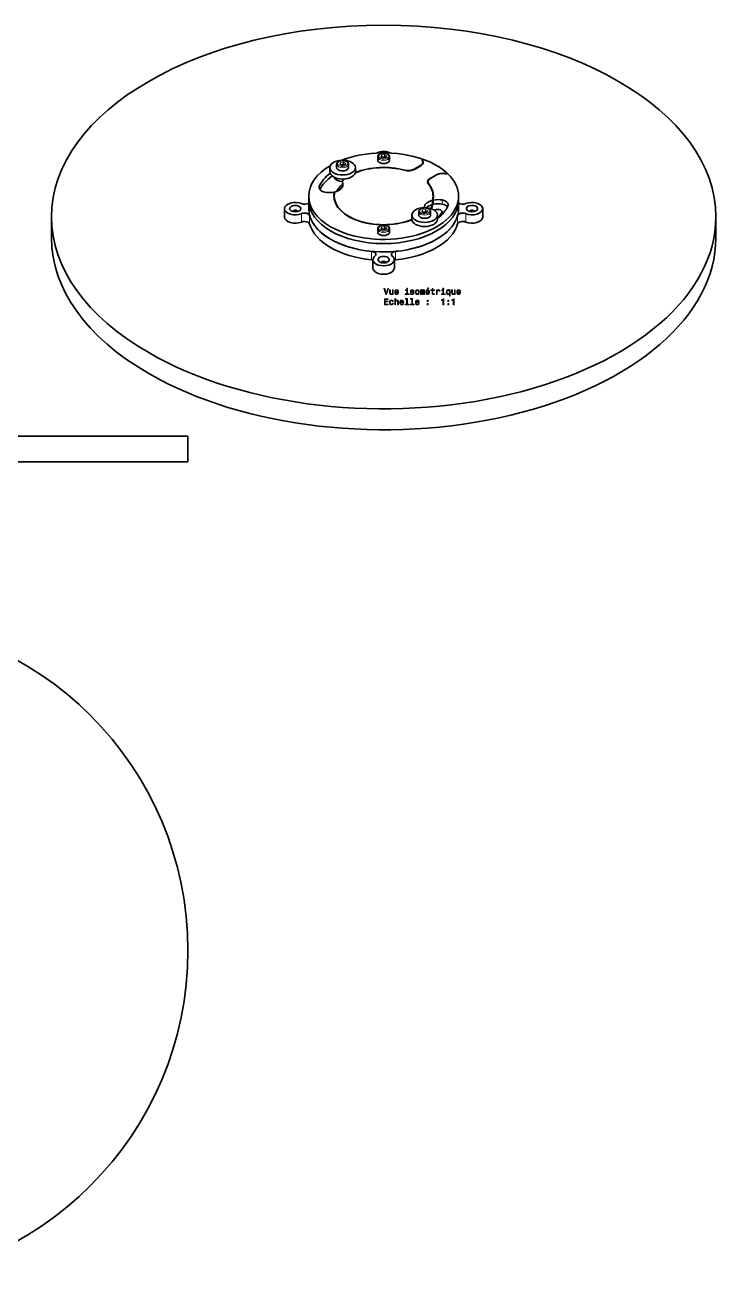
# Model space of a CAD drawing. Extents: x 37 to 983, y 59 to 797.
# Drawn here: x 577 to 983, y 59 to 797 of the extents above; entities that cross this region are included whole.
import ezdxf

# ---------------------------------------------------------------- set-up
doc = ezdxf.new("R2010")
doc.units = 0

msp = doc.modelspace()

# ---------------------------------------------------------------- linework, layer by layer
at = {"color": 7, "lineweight": 13, "ltscale": 0.025734}
for p, q in [((762.31, 716.32), (761.87, 715.38)), ((762.36, 716.27), (761.92, 715.34)), ((786.39, 720.69), (785.96, 719.76)), ((788.96, 719.29), (789.39, 720.23)), ((810.48, 688.51), (810.05, 687.57)), ((810.53, 688.46), (810.1, 687.52)), ((813.04, 687.11), (813.47, 688.04)), ((786.39, 678.42), (785.96, 677.49)), ((786.44, 678.37), (786.01, 677.44)), ((788.96, 677.02), (789.39, 677.96))]:
    msp.add_line(p, q, dxfattribs=at)
at = {"color": 7, "lineweight": 13, "ltscale": 0.026366}
for p, q in [((762.36, 715.22), (762.36, 716.27)), ((764.01, 715.49), (764.01, 716.54)), ((764.06, 715.48), (764.06, 716.53)), ((786.44, 719.59), (786.44, 720.64)), ((786.48, 719.61), (786.48, 720.66)), ((788.14, 719.85), (788.14, 720.9)), ((810.53, 687.4), (810.53, 688.46)), ((812.23, 687.67), (812.23, 688.72)), ((786.44, 677.32), (786.44, 678.37)), ((788.14, 677.58), (788.14, 678.63))]:
    msp.add_line(p, q, dxfattribs=at)
at = {"color": 7, "lineweight": 13, "ltscale": 0.040914}
for p, q in [((764, 716.61), (762.38, 716.36)), ((764.01, 716.54), (762.39, 716.29)), ((811.35, 686.82), (812.97, 687.07))]:
    msp.add_line(p, q, dxfattribs=at)
at = {"color": 7, "lineweight": 13, "ltscale": 0.026364}
for p, q in [((762.39, 715.24), (762.39, 716.29)), ((788.1, 719.86), (788.1, 720.91)), ((810.56, 687.42), (810.56, 688.48)), ((812.18, 687.67), (812.18, 688.73)), ((786.48, 677.34), (786.48, 678.39)), ((788.1, 677.59), (788.1, 678.64))]:
    msp.add_line(p, q, dxfattribs=at)
at = {"color": 7, "lineweight": 13, "ltscale": 0.034176}
for p, q in [((765.24, 715.85), (764.06, 716.53)), ((765.28, 715.91), (764.09, 716.59)), ((761.9, 715.33), (763.08, 714.65)), ((810.07, 687.52), (811.26, 686.83)), ((813.45, 688.1), (812.27, 688.78))]:
    msp.add_line(p, q, dxfattribs=at)
at = {"color": 7, "lineweight": 35, "ltscale": 0.044907}
for p, q in [((784.17, 717.79), (784.17, 719.58)), ((791.17, 717.79), (791.17, 719.58)), ((808.26, 685.6), (808.26, 687.4)), ((815.26, 685.6), (815.26, 687.4)), ((784.17, 675.52), (784.17, 677.31)), ((791.17, 675.52), (791.17, 677.31))]:
    msp.add_line(p, q, dxfattribs=at)
at = {"color": 7, "lineweight": 13, "ltscale": 0.034178}
for p, q in [((785.99, 719.7), (787.17, 719.02)), ((789.33, 720.22), (788.14, 720.9)), ((789.36, 720.28), (788.18, 720.97)), ((813.41, 688.04), (812.23, 688.72)), ((785.99, 677.43), (787.17, 676.75)), ((789.33, 677.95), (788.14, 678.63)), ((789.36, 678.01), (788.18, 678.7))]:
    msp.add_line(p, q, dxfattribs=at)
at = {"color": 7, "lineweight": 13, "ltscale": 0.025736}
for p, q in [((786.44, 720.64), (786.01, 719.71)), ((764.87, 714.92), (765.3, 715.86))]:
    msp.add_line(p, q, dxfattribs=at)
at = {"color": 7, "lineweight": 35, "ltscale": 0.000189516}
for p, q in [((786.01, 719.7), (786.01, 719.71)), ((810.1, 687.52), (810.09, 687.52)), ((786.01, 677.43), (786.01, 677.44))]:
    msp.add_line(p, q, dxfattribs=at)
at = {"color": 7, "lineweight": 35, "ltscale": 0.034176}
for p, q in [((786.01, 719.7), (787.2, 719.02)), ((761.93, 715.33), (763.11, 714.65)), ((810.1, 687.52), (811.28, 686.84)), ((786.01, 677.43), (787.2, 676.75))]:
    msp.add_line(p, q, dxfattribs=at)
at = {"color": 7, "lineweight": 13, "ltscale": 0.002935}
for p, q in [((786.44, 719.59), (786.41, 719.47)), ((762.36, 715.22), (762.32, 715.1)), ((810.53, 687.4), (810.49, 687.29)), ((786.44, 677.32), (786.41, 677.21))]:
    msp.add_line(p, q, dxfattribs=at)
at = {"color": 7, "lineweight": 13, "ltscale": 0.002602}
msp.add_line((786.47, 719.55), (786.44, 719.46), dxfattribs=at)
at = {"color": 7, "lineweight": 13, "ltscale": 0.040912}
for p, q in [((788.08, 720.98), (786.47, 720.73)), ((788.1, 720.91), (786.48, 720.66)), ((787.27, 719), (788.88, 719.25)), ((763.18, 714.63), (764.8, 714.88)), ((812.17, 688.8), (810.55, 688.55)), ((812.18, 688.73), (810.56, 688.48)), ((788.08, 678.71), (786.47, 678.46)), ((788.1, 678.64), (786.48, 678.39)), ((787.27, 676.73), (788.88, 676.98))]:
    msp.add_line(p, q, dxfattribs=at)
at = {"color": 7, "lineweight": 35, "ltscale": 0.040912}
for p, q in [((787.26, 719.01), (788.88, 719.26)), ((763.17, 714.64), (764.79, 714.89)), ((811.35, 686.83), (812.96, 687.08)), ((787.26, 676.74), (788.88, 676.99))]:
    msp.add_line(p, q, dxfattribs=at)
at = {"color": 7, "lineweight": 13, "ltscale": 0.001325}
for p, q in [((788.1, 719.86), (788.11, 719.81)), ((764.01, 715.49), (764.03, 715.44)), ((812.18, 687.67), (812.2, 687.62)), ((788.1, 677.59), (788.11, 677.54))]:
    msp.add_line(p, q, dxfattribs=at)
at = {"color": 7, "lineweight": 13, "ltscale": 0.001085}
for p, q in [((788.15, 719.78), (788.11, 719.81)), ((764.06, 715.41), (764.03, 715.44)), ((812.23, 687.6), (812.2, 687.62)), ((788.15, 677.51), (788.11, 677.54))]:
    msp.add_line(p, q, dxfattribs=at)
at = {"color": 7, "lineweight": 13, "ltscale": 0.001073}
for p, q in [((788.18, 719.82), (788.14, 719.85)), ((812.26, 687.64), (812.23, 687.67)), ((788.18, 677.55), (788.14, 677.58))]:
    msp.add_line(p, q, dxfattribs=at)
at = {"color": 7, "lineweight": 35, "ltscale": 0.025734}
for p, q in [((788.91, 719.27), (789.34, 720.21)), ((813, 687.09), (813.43, 688.02)), ((788.91, 677), (789.34, 677.94))]:
    msp.add_line(p, q, dxfattribs=at)
at = {"color": 7, "lineweight": 13, "ltscale": 0.001213}
for p, q in [((789.33, 720.17), (789.33, 720.22)), ((765.24, 715.8), (765.24, 715.85)), ((813.41, 687.99), (813.41, 688.04)), ((789.33, 677.9), (789.33, 677.95))]:
    msp.add_line(p, q, dxfattribs=at)
at = {"color": 7, "lineweight": 13, "ltscale": 0.010741}
msp.add_line((810.29, 718.02), (810.29, 717.59), dxfattribs=at)
at = {"color": 7, "lineweight": 35, "ltscale": 0.017064}
msp.add_line((810.36, 718.17), (810.36, 717.49), dxfattribs=at)
at = {"color": 7, "lineweight": 35, "ltscale": 0.008911}
msp.add_line((810.39, 717.81), (810.39, 717.45), dxfattribs=at)
at = {"color": 7, "lineweight": 13, "ltscale": 0.007735}
msp.add_line((810.43, 717.69), (810.43, 717.38), dxfattribs=at)
at = {"color": 7, "lineweight": 35, "ltscale": 0.020209}
msp.add_line((810.69, 715.67), (810.69, 716.48), dxfattribs=at)
at = {"color": 7, "lineweight": 35, "ltscale": 0.061237}
for p, q in [((756.09, 710.88), (756.09, 713.33)), ((771.09, 710.88), (771.09, 713.33)), ((763.47, 702.44), (763.47, 704.89)), ((743.67, 694.12), (743.67, 696.57)), ((804.26, 683.07), (804.26, 685.52)), ((819.26, 683.07), (819.26, 685.52))]:
    msp.add_line(p, q, dxfattribs=at)
at = {"color": 7, "lineweight": 35, "ltscale": 0.044908}
for p, q in [((760.09, 713.42), (760.09, 715.21)), ((767.09, 713.42), (767.09, 715.21))]:
    msp.add_line(p, q, dxfattribs=at)
at = {"color": 7, "lineweight": 35, "ltscale": 0.000190735}
msp.add_line((761.93, 715.33), (761.92, 715.34), dxfattribs=at)
at = {"color": 7, "lineweight": 13, "ltscale": 0.002601}
msp.add_line((762.39, 715.18), (762.35, 715.08), dxfattribs=at)
at = {"color": 7, "lineweight": 13, "ltscale": 0.001072}
msp.add_line((764.09, 715.45), (764.06, 715.48), dxfattribs=at)
at = {"color": 7, "lineweight": 35, "ltscale": 0.025735}
msp.add_line((764.82, 714.9), (765.26, 715.84), dxfattribs=at)
at = {"color": 7, "lineweight": 13, "ltscale": 0.003188}
msp.add_line((800.02, 711.86), (800.02, 711.73), dxfattribs=at)
at = {"color": 7, "lineweight": 35, "ltscale": 0.104426}
for p, q in [((809.29, 714.52), (805.67, 712.43)), ((818.76, 709.05), (815.15, 706.96))]:
    msp.add_line(p, q, dxfattribs=at)
at = {"color": 7, "lineweight": 13, "ltscale": 0.004076}
msp.add_line((805.67, 712.43), (805.67, 712.27), dxfattribs=at)
at = {"color": 7, "lineweight": 35, "ltscale": 0.107292}
msp.add_line((809.43, 714.44), (805.71, 712.29), dxfattribs=at)
at = {"color": 7, "lineweight": 13, "ltscale": 0.004082}
for p, q in [((809.29, 714.52), (809.29, 714.36)), ((818.62, 709.13), (818.62, 708.97))]:
    msp.add_line(p, q, dxfattribs=at)
at = {"color": 7, "lineweight": 35, "ltscale": 0.107291}
msp.add_line((814.91, 706.98), (818.62, 709.13), dxfattribs=at)
at = {"color": 7, "lineweight": 13, "ltscale": 0.003087}
msp.add_line((824.25, 709.71), (824.25, 709.59), dxfattribs=at)
at = {"color": 7, "lineweight": 35, "ltscale": 0.007791}
msp.add_line((824.96, 709.97), (824.96, 709.66), dxfattribs=at)
at = {"color": 7, "lineweight": 13, "ltscale": 0.036832}
msp.add_line((749.91, 700.85), (749.91, 702.32), dxfattribs=at)
at = {"color": 7, "lineweight": 13, "ltscale": 0.049371}
msp.add_line((763.58, 702.31), (763.58, 704.28), dxfattribs=at)
at = {"color": 7, "lineweight": 35, "ltscale": 0.021512}
msp.add_line((813.68, 704.06), (813.68, 704.92), dxfattribs=at)
at = {"color": 7, "lineweight": 13, "ltscale": 0.006943}
msp.add_line((814.15, 703.42), (814.15, 703.7), dxfattribs=at)
at = {"color": 7, "lineweight": 13, "ltscale": 0.004337}
msp.add_line((814.91, 706.81), (814.91, 706.98), dxfattribs=at)
at = {"color": 7, "lineweight": 35, "ltscale": 0.122475}
for p, q in [((743.67, 689.22), (743.67, 694.12)), ((831.67, 689.22), (831.67, 694.12)), ((729.51, 689.22), (729.51, 684.32)), ((845.84, 689.22), (845.84, 684.32)), ((781.37, 659.28), (781.37, 654.38)), ((793.97, 659.28), (793.97, 654.38))]:
    msp.add_line(p, q, dxfattribs=at)
at = {"color": 7, "lineweight": 35, "ltscale": 0.049246}
msp.add_line((758.66, 694.6), (758.66, 696.57), dxfattribs=at)
at = {"color": 7, "lineweight": 13, "ltscale": 0.030209}
msp.add_line((758.71, 698.78), (758.71, 697.57), dxfattribs=at)
at = {"color": 7, "lineweight": 35, "ltscale": 0.030176}
msp.add_line((758.72, 698.8), (758.72, 697.59), dxfattribs=at)
at = {"color": 7, "lineweight": 35, "ltscale": 0.061238}
for p, q in [((816.37, 691.66), (816.37, 694.11)), ((816.63, 694.34), (816.63, 691.89)), ((831.67, 694.12), (831.67, 696.57))]:
    msp.add_line(p, q, dxfattribs=at)
at = {"color": 7, "lineweight": 35, "ltscale": 0.049205}
msp.add_line((816.69, 694.6), (816.69, 696.57), dxfattribs=at)
at = {"color": 7, "lineweight": 13, "ltscale": 0.061238}
msp.add_line((816.9, 694.24), (816.9, 691.79), dxfattribs=at)
at = {"color": 7, "lineweight": 13, "ltscale": 0.061237}
msp.add_line((822.1, 691.86), (822.1, 694.31), dxfattribs=at)
at = {"color": 7, "lineweight": 13, "ltscale": 0.0026}
for p, q in [((810.56, 687.37), (810.53, 687.27)), ((786.47, 677.28), (786.44, 677.19))]:
    msp.add_line(p, q, dxfattribs=at)
at = {"color": 7, "lineweight": 35, "ltscale": 0.306186}
for p, q in [((592.67, 684.32), (592.67, 672.07)), ((982.67, 684.33), (982.67, 672.08))]:
    msp.add_line(p, q, dxfattribs=at)
at = {"color": 7, "lineweight": 13, "ltscale": 0.122475}
for p, q in [((739.52, 681.38), (739.52, 686.28)), ((744.24, 680.26), (744.24, 685.15)), ((831.11, 685.15), (831.11, 680.26)), ((835.83, 686.28), (835.83, 681.38)), ((780.63, 659.25), (780.63, 664.15)), ((794.72, 659.25), (794.72, 664.15))]:
    msp.add_line(p, q, dxfattribs=at)
at = {"color": 7, "lineweight": 35}
for p, q in [((282.78, 555.61), (672.78, 555.61)), ((282.78, 540.61), (672.78, 540.61))]:
    msp.add_line(p, q, dxfattribs=at)
at = {"color": 7, "lineweight": 35, "ltscale": 0.375}
msp.add_line((672.78, 555.61), (672.78, 540.61), dxfattribs=at)
at = {"color": 7, "lineweight": 35}
for points in [[(767.09, 715.21), (767.05, 715.53), (766.98, 715.79), (766.81, 716.1), (766.57, 716.4), (766.31, 716.64), (765.99, 716.85), (765.54, 717.08), (765.05, 717.25), (764.52, 717.37), (763.97, 717.43), (763.4, 717.44), (762.85, 717.39), (762.31, 717.29), (761.8, 717.14), (761.34, 716.93), (761, 716.73), (760.71, 716.5), (760.45, 716.22), (760.26, 715.93)], [(784.17, 717.79), (784.2, 717.52), (784.3, 717.24), (784.46, 716.97), (784.68, 716.72), (784.95, 716.49), (785.28, 716.28), (785.74, 716.06), (786.26, 715.9), (786.81, 715.79), (787.4, 715.73), (787.99, 715.73), (788.57, 715.79), (789.12, 715.91), (789.64, 716.08), (790.1, 716.29), (790.42, 716.5), (790.69, 716.73), (790.91, 716.99), (791.03, 717.19)], [(791.17, 719.58), (791.14, 719.9), (791.06, 720.16), (790.9, 720.47), (790.66, 720.77), (790.4, 721.01), (790.08, 721.22), (789.63, 721.45), (789.13, 721.62), (788.6, 721.74), (788.05, 721.8), (787.49, 721.81), (786.93, 721.77), (786.4, 721.67), (785.89, 721.51), (785.42, 721.31), (785.09, 721.1), (784.79, 720.87), (784.54, 720.6), (784.35, 720.3)], [(760.09, 713.42), (760.12, 713.15), (760.21, 712.87), (760.37, 712.6), (760.59, 712.34), (760.87, 712.11), (761.19, 711.91), (761.65, 711.69), (762.17, 711.53), (762.73, 711.42), (763.31, 711.36), (763.9, 711.36), (764.48, 711.42), (765.04, 711.54), (765.55, 711.7), (766.01, 711.92), (766.33, 712.13), (766.6, 712.36), (766.82, 712.62), (766.94, 712.82)], [(815.26, 687.4), (815.23, 687.72), (815.15, 687.97), (814.98, 688.29), (814.75, 688.58), (814.48, 688.82), (814.16, 689.04), (813.71, 689.26), (813.22, 689.44), (812.69, 689.55), (812.14, 689.62), (811.58, 689.63), (811.02, 689.58), (810.48, 689.48), (809.97, 689.33), (809.51, 689.12), (809.17, 688.92), (808.88, 688.68), (808.63, 688.41), (808.44, 688.11)], [(791.17, 677.31), (791.14, 677.63), (791.06, 677.89), (790.9, 678.2), (790.66, 678.5), (790.4, 678.74), (790.08, 678.95), (789.63, 679.18), (789.13, 679.35), (788.6, 679.47), (788.05, 679.53), (787.49, 679.54), (786.93, 679.5), (786.4, 679.4), (785.89, 679.24), (785.42, 679.04), (785.09, 678.83), (784.79, 678.6), (784.54, 678.33), (784.35, 678.03)], [(808.26, 685.6), (808.29, 685.34), (808.39, 685.05), (808.55, 684.78), (808.76, 684.53), (809.04, 684.3), (809.36, 684.1), (809.83, 683.88), (810.34, 683.72), (810.9, 683.6), (811.48, 683.55), (812.07, 683.55), (812.65, 683.61), (813.21, 683.72), (813.72, 683.89), (814.18, 684.11), (814.5, 684.32), (814.78, 684.55), (814.99, 684.8), (815.11, 685.01)], [(784.17, 675.52), (784.2, 675.25), (784.3, 674.97), (784.46, 674.7), (784.68, 674.45), (784.95, 674.22), (785.28, 674.01), (785.74, 673.8), (786.26, 673.63), (786.81, 673.52), (787.4, 673.46), (787.99, 673.46), (788.57, 673.52), (789.12, 673.64), (789.64, 673.81), (790.1, 674.02), (790.42, 674.23), (790.69, 674.46), (790.91, 674.72), (791.03, 674.92)]]:
    msp.add_lwpolyline(points, dxfattribs=at)
at = {"color": 7, "lineweight": 13}
for points in [[(788.11, 719.81), (787.62, 719.64), (787.13, 719.56), (786.81, 719.54), (786.47, 719.55)], [(788.1, 719.86), (787.71, 719.72), (787.29, 719.63), (786.87, 719.59), (786.48, 719.61)], [(788.15, 719.78), (788.52, 719.48), (788.89, 719.26)], [(788.18, 719.82), (788.34, 719.68), (788.67, 719.44), (788.92, 719.3)], [(764.01, 715.49), (763.62, 715.35), (763.2, 715.26), (762.78, 715.22), (762.39, 715.24)], [(764.03, 715.44), (763.53, 715.27), (763.05, 715.19), (762.72, 715.17), (762.39, 715.18)], [(764.06, 715.41), (764.44, 715.11), (764.81, 714.89)], [(764.09, 715.45), (764.25, 715.31), (764.58, 715.07), (764.84, 714.93)], [(812.18, 687.67), (811.79, 687.54), (811.38, 687.44), (810.95, 687.41), (810.56, 687.42)], [(812.2, 687.62), (811.7, 687.46), (811.22, 687.37), (810.89, 687.36), (810.56, 687.37)], [(812.23, 687.6), (812.61, 687.3), (812.98, 687.08)], [(812.26, 687.64), (812.42, 687.5), (812.75, 687.26), (813.01, 687.12)], [(788.11, 677.54), (787.62, 677.37), (787.13, 677.29), (786.81, 677.27), (786.47, 677.28)], [(788.1, 677.59), (787.71, 677.45), (787.29, 677.36), (786.87, 677.32), (786.48, 677.34)], [(788.15, 677.51), (788.52, 677.21), (788.89, 676.99)], [(788.18, 677.55), (788.34, 677.41), (788.67, 677.17), (788.92, 677.03)]]:
    msp.add_lwpolyline(points, dxfattribs=at)
for points in [[(790.07, 642.39), (789.19, 639.41), (788.29, 642.39), (787.81, 642.39), (788.94, 638.89), (789.45, 638.89), (790.55, 642.39)], [(801.66, 642.51), (801.2, 642.51), (801.2, 642), (801.66, 642)], [(813.13, 641.96), (813.43, 641.96), (814.13, 642.82), (813.64, 642.82)], [(816.07, 641.13), (816.07, 639.77), (816.1, 639.33), (816.24, 639.03), (816.52, 638.85), (817, 638.79), (817.53, 638.82), (817.53, 639.2), (817.14, 639.17), (816.79, 639.21), (816.61, 639.34), (816.53, 639.55), (816.51, 639.84), (816.51, 641.13), (817.53, 641.13), (817.53, 641.5), (816.51, 641.5), (816.51, 642.3), (816.07, 642.3), (816.07, 641.5), (815.3, 641.5), (815.3, 641.13)], [(822.92, 642.51), (822.45, 642.51), (822.45, 642), (822.92, 642)], [(788.13, 632.84), (790.35, 632.84), (790.35, 633.26), (788.6, 633.26), (788.6, 634.45), (790.16, 634.45), (790.16, 634.87), (788.6, 634.87), (788.6, 635.92), (790.31, 635.92), (790.31, 636.34), (788.13, 636.34)], [(792.91, 634.65), (793.35, 634.65), (793.26, 635.05), (793.04, 635.37), (792.7, 635.57), (792.26, 635.64), (791.78, 635.54), (791.41, 635.26), (791.18, 634.8), (791.1, 634.19), (791.17, 633.58), (791.4, 633.12), (791.76, 632.84), (792.25, 632.74), (792.68, 632.82), (793.02, 633.03), (793.25, 633.36), (793.35, 633.81), (792.93, 633.81), (792.85, 633.53), (792.71, 633.31), (792.51, 633.18), (792.26, 633.14), (791.96, 633.21), (791.73, 633.41), (791.6, 633.74), (791.55, 634.2), (791.6, 634.66), (791.74, 634.98), (791.97, 635.18), (792.26, 635.26), (792.53, 635.21), (792.72, 635.09), (792.85, 634.9)], [(793.27, 641.59), (792.83, 641.59), (792.83, 640.03), (792.78, 639.67), (792.63, 639.41), (792.41, 639.24), (792.11, 639.19), (791.87, 639.23), (791.72, 639.36), (791.63, 639.56), (791.61, 639.86), (791.61, 641.59), (791.17, 641.59), (791.17, 639.81), (791.18, 639.46), (791.28, 639.16), (791.57, 638.89), (792.04, 638.79), (792.29, 638.83), (792.51, 638.92), (792.7, 639.07), (792.85, 639.3), (792.85, 638.89), (793.27, 638.89)], [(794.61, 640.11), (796.38, 640.11), (796.39, 640.32), (796.31, 640.9), (796.09, 641.33), (795.73, 641.59), (795.26, 641.69), (794.81, 641.59), (794.45, 641.31), (794.23, 640.85), (794.15, 640.24), (794.22, 639.62), (794.45, 639.17), (794.8, 638.89), (795.25, 638.79), (795.64, 638.86), (795.97, 639.03), (796.2, 639.3), (796.34, 639.66), (795.9, 639.66), (795.81, 639.46), (795.68, 639.31), (795.31, 639.19), (795.02, 639.24), (794.8, 639.42), (794.66, 639.71), (794.61, 640.1)], [(794.22, 632.84), (794.66, 632.84), (794.66, 634.4), (794.71, 634.76), (794.86, 635.02), (795.08, 635.18), (795.39, 635.25), (795.63, 635.2), (795.78, 635.06), (795.85, 634.83), (795.88, 634.53), (795.88, 632.84), (796.32, 632.84), (796.32, 634.62), (796.3, 634.98), (796.21, 635.28), (795.92, 635.55), (795.45, 635.64), (795.2, 635.61), (794.98, 635.51), (794.8, 635.36), (794.66, 635.15), (794.66, 636.46), (794.22, 636.46)], [(794.61, 640.49), (794.66, 640.83), (794.8, 641.09), (795.01, 641.25), (795.28, 641.3), (795.55, 641.25), (795.75, 641.09), (795.88, 640.83), (795.93, 640.49)], [(797.65, 634.07), (799.42, 634.07), (799.43, 634.27), (799.34, 634.85), (799.12, 635.29), (798.77, 635.55), (798.3, 635.64), (797.84, 635.54), (797.49, 635.26), (797.26, 634.8), (797.18, 634.2), (797.26, 633.58), (797.48, 633.12), (797.83, 632.84), (798.29, 632.74), (798.68, 632.81), (799, 632.98), (799.24, 633.25), (799.38, 633.62), (798.94, 633.62), (798.85, 633.41), (798.71, 633.26), (798.34, 633.14), (798.05, 633.2), (797.84, 633.37), (797.7, 633.66), (797.65, 634.05)], [(797.65, 634.44), (797.7, 634.79), (797.84, 635.04), (798.04, 635.2), (798.32, 635.26), (798.58, 635.2), (798.79, 635.04), (798.92, 634.79), (798.96, 634.44)], [(801.18, 636.09), (801.18, 633.21), (800.26, 633.21), (800.26, 632.84), (802.53, 632.84), (802.53, 633.21), (801.62, 633.21), (801.62, 636.46), (800.48, 636.46), (800.48, 636.09)], [(801.65, 639.26), (801.65, 641.5), (800.51, 641.5), (800.51, 641.13), (801.21, 641.13), (801.21, 639.26), (800.3, 639.26), (800.3, 638.89), (802.57, 638.89), (802.57, 639.26)], [(804.66, 640.47), (804.23, 640.57), (803.91, 640.68), (803.8, 640.92), (803.83, 641.09), (803.94, 641.21), (804.11, 641.28), (804.36, 641.31), (804.59, 641.28), (804.78, 641.19), (804.9, 641.06), (804.95, 640.87), (805.39, 640.87), (805.39, 640.88), (805.31, 641.21), (805.1, 641.47), (804.78, 641.63), (804.36, 641.69), (803.93, 641.63), (803.62, 641.46), (803.42, 641.22), (803.36, 640.9), (803.4, 640.6), (803.55, 640.39), (803.78, 640.24), (804.12, 640.13), (804.61, 640.01), (804.91, 639.89), (804.99, 639.78), (805.02, 639.63), (804.98, 639.45), (804.86, 639.31), (804.66, 639.21), (804.4, 639.18), (804.12, 639.21), (803.92, 639.32), (803.78, 639.49), (803.73, 639.73), (803.3, 639.73), (803.37, 639.33), (803.58, 639.03), (803.9, 638.86), (804.36, 638.79), (804.83, 638.86), (805.18, 639.03), (805.39, 639.32), (805.47, 639.68), (805.41, 640), (805.26, 640.22), (805, 640.36)], [(804.21, 636.09), (804.21, 633.21), (803.3, 633.21), (803.3, 632.84), (805.56, 632.84), (805.56, 633.21), (804.66, 633.21), (804.66, 636.46), (803.52, 636.46), (803.52, 636.09)], [(806.23, 640.24), (806.31, 639.62), (806.55, 639.17), (806.91, 638.89), (807.41, 638.79), (807.9, 638.89), (808.27, 639.16), (808.5, 639.62), (808.58, 640.24), (808.5, 640.85), (808.27, 641.31), (807.9, 641.59), (807.41, 641.69), (806.91, 641.59), (806.55, 641.31), (806.31, 640.85)], [(806.75, 634.07), (808.53, 634.07), (808.53, 634.27), (808.45, 634.85), (808.23, 635.29), (807.88, 635.55), (807.41, 635.64), (806.95, 635.54), (806.6, 635.26), (806.37, 634.8), (806.29, 634.2), (806.37, 633.58), (806.59, 633.12), (806.94, 632.84), (807.39, 632.74), (807.79, 632.81), (808.11, 632.98), (808.35, 633.25), (808.48, 633.62), (808.04, 633.62), (807.95, 633.41), (807.82, 633.26), (807.45, 633.14), (807.16, 633.2), (806.95, 633.37), (806.8, 633.66), (806.75, 634.05)], [(806.69, 640.24), (806.73, 640.7), (806.87, 641.03), (807.1, 641.23), (807.41, 641.3), (807.71, 641.23), (807.94, 641.03), (808.08, 640.7), (808.13, 640.24), (808.08, 639.78), (807.94, 639.45), (807.71, 639.25), (807.41, 639.18), (807.1, 639.25), (806.87, 639.45), (806.73, 639.78)], [(806.75, 634.44), (806.81, 634.79), (806.95, 635.04), (807.15, 635.2), (807.42, 635.26), (807.69, 635.2), (807.9, 635.04), (808.02, 634.79), (808.07, 634.44)], [(809.22, 638.89), (809.63, 638.89), (809.63, 640.7), (809.66, 640.97), (809.73, 641.17), (809.85, 641.28), (810, 641.33), (810.12, 641.29), (810.2, 641.19), (810.24, 641.01), (810.26, 640.79), (810.26, 638.89), (810.64, 638.89), (810.64, 640.7), (810.67, 640.96), (810.74, 641.16), (810.86, 641.28), (811.01, 641.33), (811.14, 641.29), (811.22, 641.19), (811.27, 640.79), (811.27, 638.89), (811.68, 638.89), (811.68, 640.76), (811.65, 641.15), (811.57, 641.44), (811.41, 641.63), (811.15, 641.69), (810.84, 641.59), (810.6, 641.3), (810.41, 641.58), (810.1, 641.69), (809.81, 641.59), (809.62, 641.31), (809.62, 641.59), (809.22, 641.59)], [(812.83, 640.11), (814.6, 640.11), (814.61, 640.32), (814.53, 640.9), (814.3, 641.33), (813.95, 641.59), (813.48, 641.69), (813.02, 641.59), (812.67, 641.31), (812.44, 640.85), (812.36, 640.24), (812.44, 639.62), (812.66, 639.17), (813.01, 638.89), (813.47, 638.79), (813.86, 638.86), (814.18, 639.03), (814.42, 639.3), (814.56, 639.66), (814.12, 639.66), (814.03, 639.46), (813.89, 639.31), (813.52, 639.19), (813.23, 639.24), (813.02, 639.42), (812.88, 639.71), (812.83, 640.1)], [(812.83, 640.49), (812.88, 640.83), (813.02, 641.09), (813.22, 641.25), (813.5, 641.3), (813.76, 641.25), (813.97, 641.09), (814.1, 640.83), (814.14, 640.49)], [(813.13, 634.8), (813.83, 634.8), (813.83, 635.55), (813.13, 635.55)], [(818.68, 638.89), (819.12, 638.89), (819.12, 640.43), (819.16, 640.81), (819.3, 641.08), (819.52, 641.24), (819.82, 641.29), (820.04, 641.26), (820.21, 641.16), (820.31, 640.98), (820.34, 640.75), (820.79, 640.75), (820.73, 641.16), (820.57, 641.45), (820.29, 641.63), (819.91, 641.69), (819.65, 641.65), (819.43, 641.55), (819.24, 641.38), (819.08, 641.15), (819.08, 641.59), (818.68, 641.59)], [(822.9, 639.26), (822.9, 641.5), (821.76, 641.5), (821.76, 641.13), (822.46, 641.13), (822.46, 639.26), (821.55, 639.26), (821.55, 638.89), (823.82, 638.89), (823.82, 639.26)], [(822.5, 632.84), (822.96, 632.84), (822.96, 636.37), (822.61, 636.37), (822.52, 636.06), (822.34, 635.85), (822.06, 635.73), (821.68, 635.69), (821.68, 635.33), (822.5, 635.33)], [(826.25, 641.18), (826.09, 641.4), (825.91, 641.56), (825.71, 641.66), (825.47, 641.69), (825.04, 641.59), (824.71, 641.31), (824.49, 640.85), (824.41, 640.24), (824.49, 639.63), (824.71, 639.17), (825.04, 638.89), (825.47, 638.79), (825.71, 638.82), (825.91, 638.91), (826.08, 639.06), (826.25, 639.3), (826.25, 637.84), (826.69, 637.84), (826.69, 641.59), (826.25, 641.59)], [(824.87, 640.24), (824.91, 640.69), (825.06, 641.02), (825.27, 641.22), (825.54, 641.29), (825.84, 641.22), (826.06, 641.03), (826.19, 640.7), (826.24, 640.24), (826.19, 639.78), (826.06, 639.46), (825.84, 639.25), (825.54, 639.19), (825.27, 639.25), (825.06, 639.46), (824.91, 639.79)], [(825.28, 634.8), (825.97, 634.8), (825.97, 635.55), (825.28, 635.55)], [(829.71, 641.59), (829.26, 641.59), (829.26, 640.03), (829.21, 639.67), (829.06, 639.41), (828.84, 639.24), (828.54, 639.19), (828.3, 639.23), (828.15, 639.36), (828.07, 639.56), (828.05, 639.86), (828.05, 641.59), (827.6, 641.59), (827.6, 639.81), (827.62, 639.46), (827.71, 639.16), (828.01, 638.89), (828.47, 638.79), (828.73, 638.83), (828.94, 638.92), (829.13, 639.07), (829.28, 639.3), (829.28, 638.89), (829.71, 638.89)], [(828.57, 632.84), (829.03, 632.84), (829.03, 636.37), (828.69, 636.37), (828.6, 636.06), (828.41, 635.85), (828.14, 635.73), (827.75, 635.69), (827.75, 635.33), (828.57, 635.33)], [(831.04, 640.11), (832.82, 640.11), (832.82, 640.32), (832.74, 640.9), (832.52, 641.33), (832.17, 641.59), (831.7, 641.69), (831.24, 641.59), (830.89, 641.31), (830.66, 640.85), (830.58, 640.24), (830.65, 639.62), (830.88, 639.17), (831.23, 638.89), (831.68, 638.79), (832.08, 638.86), (832.4, 639.03), (832.64, 639.3), (832.77, 639.66), (832.33, 639.66), (832.24, 639.46), (832.11, 639.31), (831.74, 639.19), (831.45, 639.24), (831.23, 639.42), (831.09, 639.71), (831.04, 640.1)], [(831.04, 640.49), (831.1, 640.83), (831.23, 641.09), (831.44, 641.25), (831.71, 641.3), (831.98, 641.25), (832.19, 641.09), (832.31, 640.83), (832.36, 640.49)], [(813.13, 632.84), (813.83, 632.84), (813.83, 633.59), (813.13, 633.59)], [(825.28, 632.84), (825.97, 632.84), (825.97, 633.59), (825.28, 633.59)]]:
    msp.add_lwpolyline(points, close=True, dxfattribs=at)
at = {"color": 7, "lineweight": 35}
msp.add_circle((477.78, 253.82), 195, dxfattribs=at)
for centre, radius, start, end in [((785.74, 719.57), 1.57, 152.57499, 179.68823), ((787.24, 719.11), 0.106, 244.70109, 280.12146), ((788.87, 719.32), 0.0644, 275.00563, 307.61489), ((789.86, 717.8), 1.31, 332.4091, 359.57032), ((761.66, 715.2), 1.57, 152.57499, 179.68823), ((763.16, 714.74), 0.106, 244.70109, 280.12146), ((764.79, 714.95), 0.0644, 275.00563, 307.61489), ((765.78, 713.43), 1.31, 332.4091, 359.57032), ((809.83, 687.39), 1.57, 152.57499, 179.68823), ((811.33, 686.93), 0.106, 244.70109, 280.12146), ((812.96, 687.14), 0.0644, 275.00563, 307.61489), ((813.95, 685.61), 1.31, 332.4091, 359.57032), ((785.74, 677.3), 1.57, 152.57499, 179.68823), ((787.24, 676.84), 0.106, 244.70109, 280.12146), ((788.87, 677.05), 0.0644, 275.00563, 307.61489), ((789.86, 675.53), 1.31, 332.4091, 359.57032)]:
    msp.add_arc(centre, radius, start, end, dxfattribs=at)
at = {"color": 7, "lineweight": 13}
for centre in [(786.49, 719.6), (762.4, 715.23), (810.57, 687.42), (786.49, 677.33)]:
    msp.add_arc(centre, 0.0484, 196.69835, 251.78948, dxfattribs=at)
at = {"color": 7, "lineweight": 35}
for centre, major_axis, start_param, end_param in [((787.67, 684.32), (-195, 0), 3.141633, 6.283225), ((787.67, 696.57), (44, 0), 1.035512, 2.162396), ((763.59, 713.33), (7.5, 0), 0.785398, 3.141593), ((763.59, 713.33), (7.5, 0), 0, 0.785398), ((787.67, 719.16), (6.3, 0), 0.833288, 2.308305), ((805.89, 716.48), (4.8, 0), 5.497787, 6.283186), ((805.89, 716.48), (5, 0), 5.497787, 6.283186), ((809.86, 718.17), (0.5, 0), 0, 1.035512), ((810.89, 717.81), (0.7, 0), 2.592515, 3.141593), ((810.89, 717.81), (0.7, 0), 3.141593, 3.574312), ((805.89, 716.48), (4.8, 0), 0, 0.432719), ((809.86, 718.17), (0.5, 0), 5.734108, 6.283185), ((810.89, 717.81), (0.5, 0), 1.007925, 3.141593), ((810.89, 717.81), (0.5, 0), 3.141593, 3.574312), ((805.89, 716.48), (5, 0), 0, 0.432719), ((787.67, 696.57), (44, 0), 0.562871, 1.007925), ((787.67, 696.57), (44, 0), 2.364176, 3.14163), ((787.67, 696.57), (39.06, 0), 2.505268, 2.883566), ((763.59, 713.33), (7.5, 0), 3.141593, 6.283185), ((763.59, 710.88), (7.5, 0), 3.141593, 6.283185), ((787.67, 696.57), (29.01, 0), 1.130303, 2.182392), ((787.67, 696.57), (29.21, 0), 1.134418, 2.176248), ((802.14, 714.47), (5, 0), 4.27601, 5.497787), ((802.18, 714.33), (5, 0), 4.271896, 5.497787), ((822.16, 707.09), (5, 0), 1.138077, 2.356194), ((822.16, 707.09), (4.8, 0), 1.138077, 2.356194), ((824.46, 709.97), (0.7, 0), 4.27967, 5.261467), ((824.46, 709.97), (0.5, 0), 4.27967, 6.283185), ((825.09, 709.38), (0.5, 0), 0.535284, 2.119874), ((824.46, 709.97), (0.5, 0), 6.283185, 6.846057), ((787.67, 696.57), (44, 0), 0.000034, 0.535284), ((754.74, 701.59), (5, 0), 2.883566, 3.14167), ((754.74, 701.59), (5, 0), 3.14167, 4.408843), ((787.67, 694.12), (39.06, 0), 2.455824, 2.858484), ((787.67, 694.12), (39.06, 0), 2.455824, 2.858484), ((763.59, 708.03), (-5, 0), 0.136796, 1.550895), ((755.67, 703.3), (8.1, 0), 5.133329, 6.283108), ((787.67, 694.12), (29.06, 0), 2.554968, 2.823273), ((787.67, 694.12), (29.01, 0), 2.557566, 2.821105), ((768.47, 704.89), (5, 0), 2.517313, 3.141603), ((768.47, 704.89), (5, 0), 3.141603, 3.354337), ((768.47, 702.44), (5, 0), 3.141603, 3.255793), ((755.67, 703.3), (8.1, 0), 6.283108, 6.495929), ((818.44, 704.94), (5, 0), 2.356194, 3.141593), ((818.44, 704.94), (5, 0), 3.141593, 3.582086), ((818.68, 704.92), (5, 0), 2.356194, 3.141593), ((818.68, 704.92), (5, 0), 3.141593, 3.577971), ((787.67, 696.57), (29.01, 0), 6.283067, 6.723678), ((787.67, 696.57), (29.21, 0), 6.283092, 6.719564), ((787.67, 696.57), (44, 0), 3.14163, 3.926991), ((787.67, 694.12), (44, 0), 3.141632, 6.283184), ((787.67, 694.12), (44, 0), 3.14163, 6.283219), ((755.67, 703.3), (8.1, 0), 4.408843, 5.062822), ((787.67, 696.57), (44, 0), 3.926991, 6.283219), ((758.52, 698.8), (0.2, 0), 6.283168, 8.204415), ((787.67, 696.57), (29.21, 0), 3.010162, 3.141546), ((787.67, 696.57), (29.21, 0), 3.141546, 5.31735), ((787.67, 694.12), (29.21, 0), 3.02451, 3.068913), ((787.67, 694.12), (29.06, 0), 3.082926, 3.10404), ((787.67, 696.57), (29.01, 0), 2.994324, 3.141614), ((787.67, 696.57), (29.01, 0), 3.141614, 5.321429), ((758.52, 698.8), (0.2, 0), 6.151755, 6.283168), ((819.68, 689.84), (8.1, 0), 1.991736, 3.141515), ((787.67, 696.57), (29.01, 0), 6.135916, 6.283067), ((816.83, 694.34), (0.2, 0), 3.010162, 3.141575), ((816.83, 694.34), (0.2, 0), 3.141575, 5.062822), ((787.67, 696.57), (29.21, 0), 6.151755, 6.283092), ((787.67, 694.12), (29.21, 0), 0.07268, 0.117083), ((787.67, 694.12), (29.21, 0), 0.07268, 0.117082), ((819.68, 689.84), (8.1, 0), 1.26725, 1.92123), ((820.61, 691.55), (5, 0), 0.000077, 1.26725), ((735.81, 689.22), (6.3, 0), 0.942442, 3.141593), ((735.81, 689.22), (6.3, 0), 3.141593, 5.340743), ((735.81, 689.22), (3.3, 0), 0.785398, 3.926991), ((735.81, 689.22), (3.3, 0), 3.926991, 5.497787), ((735.81, 687.59), (1.3, 0), 0, 3.141593), ((735.81, 687.59), (1.3, 0), 3.141593, 3.304915), ((735.81, 687.59), (1.3, 0), 6.119864, 6.283185), ((735.81, 689.22), (3.3, 0), 5.497787, 7.068583), ((741.28, 693.57), (3, 0), 4.084035, 5.636306), ((741.28, 684.88), (3, 0), 0.16077, 2.19915), ((787.67, 689.22), (44, 0), 3.141632, 3.926991), ((787.67, 689.22), (44, 0), 3.926991, 6.283184), ((811.76, 685.52), (7.5, 0), 0.785398, 3.141593), ((819.68, 687.39), (8.1, 0), 1.991736, 2.597811), ((787.67, 694.12), (29.01, 0), 5.990655, 6.222349), ((787.67, 694.12), (29.21, 0), 5.989007, 6.150845), ((787.67, 694.12), (29.01, 0), 6.135916, 6.222347), ((816.83, 691.89), (0.2, 0), 3.141575, 5.062822), ((819.68, 687.39), (8.1, 0), 1.26725, 1.92123), ((811.76, 685.52), (7.5, 0), 0, 0.785398), ((819.68, 687.39), (2.3, 0), 6.283064, 8.845385), ((787.67, 696.57), (39.06, 0), 5.65415, 6.025159), ((787.67, 694.12), (36.36, 0), 5.764831, 5.934119), ((819.68, 687.39), (2.3, 0), 5.934119, 6.283064), ((820.61, 689.1), (5, 0), 0.41647, 1.26725), ((820.61, 691.55), (5, 0), 6.025159, 6.283263), ((834.07, 684.88), (3, 0), 0.942442, 2.980823), ((834.07, 693.57), (3, 0), 3.788472, 5.340743), ((839.54, 689.22), (6.3, 0), 6.283185, 8.482336), ((839.54, 689.22), (6.3, 0), 4.084035, 6.283185), ((839.54, 689.22), (3.3, 0), 5.497787, 10.210176), ((839.54, 689.22), (3.3, 0), 3.926991, 5.497787), ((839.54, 687.59), (1.3, 0), 0, 3.141593), ((839.54, 687.59), (1.3, 0), 3.141593, 3.304915), ((839.54, 687.59), (1.3, 0), 6.119864, 6.283185), ((787.67, 684.32), (-195, 0), 0.00004, 0.785398), ((787.67, 684.32), (-195, 0), 0.785398, 3.141633), ((735.81, 684.32), (-6.3, 0), 6.283185, 8.482336), ((741.28, 679.98), (3, 0), 0.16077, 2.19915), ((787.67, 689.22), (44, 0), 3.302362, 4.551619), ((787.67, 684.32), (44, 0), 3.302362, 4.551619), ((787.67, 689.22), (44, 0), 4.873159, 6.122416), ((787.67, 684.32), (44, 0), 4.873159, 6.122416), ((811.76, 685.52), (7.5, 0), 3.141593, 6.283185), ((811.76, 683.07), (7.5, 0), 3.141593, 6.283185), ((819.68, 682.5), (-2.3, 0), 4.8581, 4.89756), ((834.07, 679.98), (3, 0), 0.942442, 2.980823), ((839.54, 684.32), (-6.3, 0), 0.942442, 3.141593), ((787.67, 672.07), (-195, 0), 0.00004, 0.785398), ((787.67, 672.07), (-195, 0), 0.785398, 3.141633), ((780.15, 662.44), (3, 0), 0.000047, 1.410027), ((780.15, 657.54), (3, 0), 1.15047, 1.410027), ((787.67, 659.28), (6.3, 0), 2.513239, 3.141592), ((787.67, 659.28), (6.3, 0), 3.141592, 6.283186), ((780.15, 662.44), (3, 0), 5.654831, 6.283232), ((787.67, 659.28), (3.3, 0), 5.497787, 10.210176), ((787.67, 659.28), (3.3, 0), 3.926991, 5.497787), ((787.67, 657.65), (1.3, 0), 0, 3.141593), ((787.67, 657.65), (1.3, 0), 3.141593, 3.304915), ((787.67, 657.65), (1.3, 0), 6.119864, 6.283185), ((795.2, 662.44), (3, 0), 1.731566, 3.141546), ((795.2, 662.44), (3, 0), 3.141546, 3.769947), ((787.67, 659.28), (6.3, 0), 0, 0.628354), ((795.2, 657.54), (3, 0), 1.731566, 1.991126), ((787.67, 654.38), (-6.3, 0), 6.283185, 9.424778)]:
    msp.add_ellipse(centre, major_axis=major_axis, ratio=0.57735, start_param=start_param, end_param=end_param, dxfattribs=at)
at = {"color": 7, "lineweight": 13}
for centre, major_axis, ratio, start_param, end_param in [((763.59, 715.62), (3, 0), 0.57735, 5.997787, 12.280972), ((762.4, 716.3), (0.1, 0), 0.57735, 1.832596, 2.879793), ((762.31, 716.28), (-0.0453, 0.0211), 0.788675, 3.492472, 5.063268), ((762.4, 716.26), (0.05, 0), 0.57735, 1.832596, 2.879793), ((762.38, 716.32), (-0.0076, 0.0494), 0.211325, 4.080475, 5.651271), ((764.02, 716.55), (0.1, 0), 0.57735, 0.785398, 1.832596), ((764, 716.57), (-0.0076, 0.0494), 0.211325, 4.080475, 5.651271), ((764.02, 716.51), (0.05, 0), 0.57735, 0.785398, 1.832596), ((764.09, 716.55), (0.025, 0.0433), 0.57735, 0.785398, 2.356194), ((787.67, 719.58), (3.5, 0), 0.57735, 3.141622, 6.283214), ((787.67, 717.79), (3.5, 0), 0.57735, 3.141622, 6.283214), ((787.67, 719.99), (3, 0), 0.57735, 5.997787, 12.280972), ((786.06, 719.74), (0.1, 0), 0.57735, 2.879793, 3.926991), ((785.96, 719.71), (-0.0453, 0.0211), 0.788675, 3.492472, 5.063268), ((785.99, 719.66), (-0.025, -0.0433), 0.57735, 3.141593, 3.926991), ((786.49, 720.67), (0.1, 0), 0.57735, 1.832596, 2.879793), ((786.39, 720.65), (-0.0453, 0.0211), 0.788675, 3.492472, 5.063268), ((786.49, 720.63), (0.05, 0), 0.57735, 1.832596, 2.879793), ((786.49, 719.58), (0.05, 0), 0.57735, 1.832596, 2.879793), ((786.47, 720.69), (-0.0076, 0.0494), 0.211325, 4.080475, 5.651271), ((786.49, 719.58), (0.0045, 0.0498), 0.363163, 1.009314, 2.132278), ((787.24, 719.06), (0.1, 0), 0.57735, 3.926991, 4.974188), ((787.17, 718.98), (-0.025, -0.0433), 0.57735, 3.141593, 3.926991), ((787.27, 718.96), (0.0076, -0.0494), 0.211325, 2.509678, 3.141593), ((788.11, 720.92), (0.1, 0), 0.57735, 0.785398, 1.832596), ((788.08, 720.94), (-0.0076, 0.0494), 0.211325, 4.080475, 5.651271), ((788.11, 720.88), (0.05, 0), 0.57735, 0.785398, 1.832596), ((788.11, 719.83), (0.05, 0), 0.57735, 0.785398, 1.832596), ((788.11, 719.83), (0.0337, 0.037), 0.394572, 4.480817, 5.603781), ((788.18, 720.92), (0.025, 0.0433), 0.57735, 0.785398, 2.356194), ((788.86, 719.31), (0.1, 0), 0.57735, 4.974188, 6.021386), ((788.88, 719.21), (0.0076, -0.0494), 0.211325, 2.509678, 3.141593), ((788.96, 719.25), (0.0453, -0.0211), 0.788675, 1.921676, 3.141714), ((789.36, 720.24), (0.025, 0.0433), 0.57735, 0.785398, 2.356194), ((789.29, 720.2), (0.05, 0), 0.57735, 6.283185, 7.068583), ((789.39, 720.19), (0.0453, -0.0211), 0.788675, 1.921676, 3.141714), ((789.29, 720.24), (0.1, 0), 0.57735, 6.021386, 7.068583), ((763.59, 715.21), (3.5, 0), 0.57735, 3.141622, 6.283214), ((763.59, 713.42), (3.5, 0), 0.57735, 3.141622, 6.283214), ((761.97, 715.37), (0.1, 0), 0.57735, 2.879793, 3.926991), ((761.87, 715.34), (-0.0453, 0.0211), 0.788675, 3.492472, 5.063268), ((761.9, 715.29), (-0.025, -0.0433), 0.57735, 3.141593, 3.926991), ((762.4, 715.21), (0.05, 0), 0.57735, 1.832596, 2.879793), ((762.4, 715.21), (0.0045, 0.0498), 0.363163, 1.009314, 2.132278), ((763.16, 714.69), (0.1, 0), 0.57735, 3.926991, 4.974188), ((763.08, 714.6), (-0.025, -0.0433), 0.57735, 3.141593, 3.926991), ((763.18, 714.59), (0.0076, -0.0494), 0.211325, 2.509678, 3.141593), ((764.02, 715.46), (0.05, 0), 0.57735, 0.785398, 1.832596), ((764.02, 715.46), (0.0337, 0.037), 0.394572, 4.480817, 5.603781), ((764.8, 714.84), (0.0076, -0.0494), 0.211325, 2.509678, 3.141593), ((764.77, 714.94), (0.1, 0), 0.57735, 4.974188, 6.021386), ((764.87, 714.88), (0.0453, -0.0211), 0.788675, 1.921676, 3.141714), ((765.28, 715.87), (0.025, 0.0433), 0.57735, 0.785398, 2.356194), ((765.21, 715.83), (0.05, 0), 0.57735, 0, 0.785398), ((765.3, 715.81), (0.0453, -0.0211), 0.788675, 1.921676, 3.141714), ((765.21, 715.87), (0.1, 0), 0.57735, 6.021386, 7.068583), ((811.76, 687.4), (3.5, 0), 0.57735, 3.141622, 6.283214), ((811.76, 687.81), (3, 0), 0.57735, 5.997787, 12.280972), ((810.14, 687.56), (0.1, 0), 0.57735, 2.879793, 3.926991), ((810.05, 687.53), (-0.0453, 0.0211), 0.788675, 3.492472, 5.063268), ((810.07, 687.48), (-0.025, -0.0433), 0.57735, 3.141593, 3.926991), ((810.58, 688.49), (0.1, 0), 0.57735, 1.832596, 2.879793), ((810.48, 688.47), (-0.0453, 0.0211), 0.788675, 3.492472, 5.063268), ((810.58, 688.45), (0.05, 0), 0.57735, 1.832596, 2.879793), ((810.58, 687.4), (0.05, 0), 0.57735, 1.832596, 2.879793), ((810.55, 688.51), (-0.0076, 0.0494), 0.211325, 4.080475, 5.651271), ((810.58, 687.4), (0.0045, 0.0498), 0.363163, 1.009314, 2.132278), ((811.26, 686.79), (-0.025, -0.0433), 0.57735, 3.141593, 3.926991), ((811.33, 686.87), (0.1, 0), 0.57735, 3.926991, 4.974188), ((811.35, 686.78), (0.0076, -0.0494), 0.211325, 2.509678, 3.141593), ((812.19, 688.74), (0.1, 0), 0.57735, 0.785398, 1.832596), ((812.17, 688.76), (-0.0076, 0.0494), 0.211325, 4.080475, 5.651271), ((812.19, 688.7), (0.05, 0), 0.57735, 0.785398, 1.832596), ((812.19, 687.65), (0.05, 0), 0.57735, 0.785398, 1.832596), ((812.19, 687.65), (0.0337, 0.037), 0.394572, 4.480817, 5.603781), ((812.27, 688.74), (0.025, 0.0433), 0.57735, 0.785398, 2.356194), ((812.97, 687.03), (0.0076, -0.0494), 0.211325, 2.509678, 3.141593), ((812.94, 687.12), (0.1, 0), 0.57735, 4.974188, 6.021386), ((813.04, 687.07), (0.0453, -0.0211), 0.788675, 1.921676, 3.141714), ((813.45, 688.06), (0.025, 0.0433), 0.57735, 0.785398, 2.356194), ((813.38, 688.02), (0.05, 0), 0.57735, 0, 0.785398), ((813.47, 688), (0.0453, -0.0211), 0.788675, 1.921676, 3.141714), ((813.38, 688.06), (0.1, 0), 0.57735, 6.021386, 7.068583), ((787.67, 677.72), (3, 0), 0.57735, 5.997787, 12.280972), ((811.76, 685.6), (3.5, 0), 0.57735, 3.141622, 6.283214), ((787.67, 677.31), (3.5, 0), 0.57735, 3.141622, 6.283214), ((787.67, 675.52), (3.5, 0), 0.57735, 3.141622, 6.283214), ((786.06, 677.47), (0.1, 0), 0.57735, 2.879793, 3.926991), ((785.96, 677.45), (-0.0453, 0.0211), 0.788675, 3.492472, 5.063268), ((785.99, 677.39), (-0.025, -0.0433), 0.57735, 3.141593, 3.926991), ((786.49, 678.4), (0.1, 0), 0.57735, 1.832596, 2.879793), ((786.39, 678.38), (-0.0453, 0.0211), 0.788675, 3.492472, 5.063268), ((786.49, 678.36), (0.05, 0), 0.57735, 1.832596, 2.879793), ((786.49, 677.31), (0.05, 0), 0.57735, 1.832596, 2.879793), ((786.47, 678.42), (-0.0076, 0.0494), 0.211325, 4.080475, 5.651271), ((786.49, 677.31), (0.0045, 0.0498), 0.363163, 1.009314, 2.132278), ((787.24, 676.79), (0.1, 0), 0.57735, 3.926991, 4.974188), ((787.17, 676.71), (-0.025, -0.0433), 0.57735, 3.141593, 3.926991), ((787.27, 676.69), (0.0076, -0.0494), 0.211325, 2.509678, 3.141593), ((788.11, 678.65), (0.1, 0), 0.57735, 0.785398, 1.832596), ((788.08, 678.67), (-0.0076, 0.0494), 0.211325, 4.080475, 5.651271), ((788.11, 678.61), (0.05, 0), 0.57735, 0.785398, 1.832596), ((788.11, 677.56), (0.05, 0), 0.57735, 0.785398, 1.832596), ((788.11, 677.56), (0.0337, 0.037), 0.394572, 4.480817, 5.603781), ((788.18, 678.65), (0.025, 0.0433), 0.57735, 0.785398, 2.356194), ((788.86, 677.04), (0.1, 0), 0.57735, 4.974188, 6.021386), ((788.88, 676.94), (0.0076, -0.0494), 0.211325, 2.509678, 3.141593), ((788.96, 676.98), (0.0453, -0.0211), 0.788675, 1.921676, 3.141714), ((789.36, 677.97), (0.025, 0.0433), 0.57735, 0.785398, 2.356194), ((789.29, 677.93), (0.05, 0), 0.57735, 6.283185, 7.068583), ((789.39, 677.92), (0.0453, -0.0211), 0.788675, 1.921676, 3.141714), ((789.29, 677.97), (0.1, 0), 0.57735, 6.021386, 7.068583)]:
    msp.add_ellipse(centre, major_axis=major_axis, ratio=ratio, start_param=start_param, end_param=end_param, dxfattribs=at)

doc.saveas('drawing.dxf')
